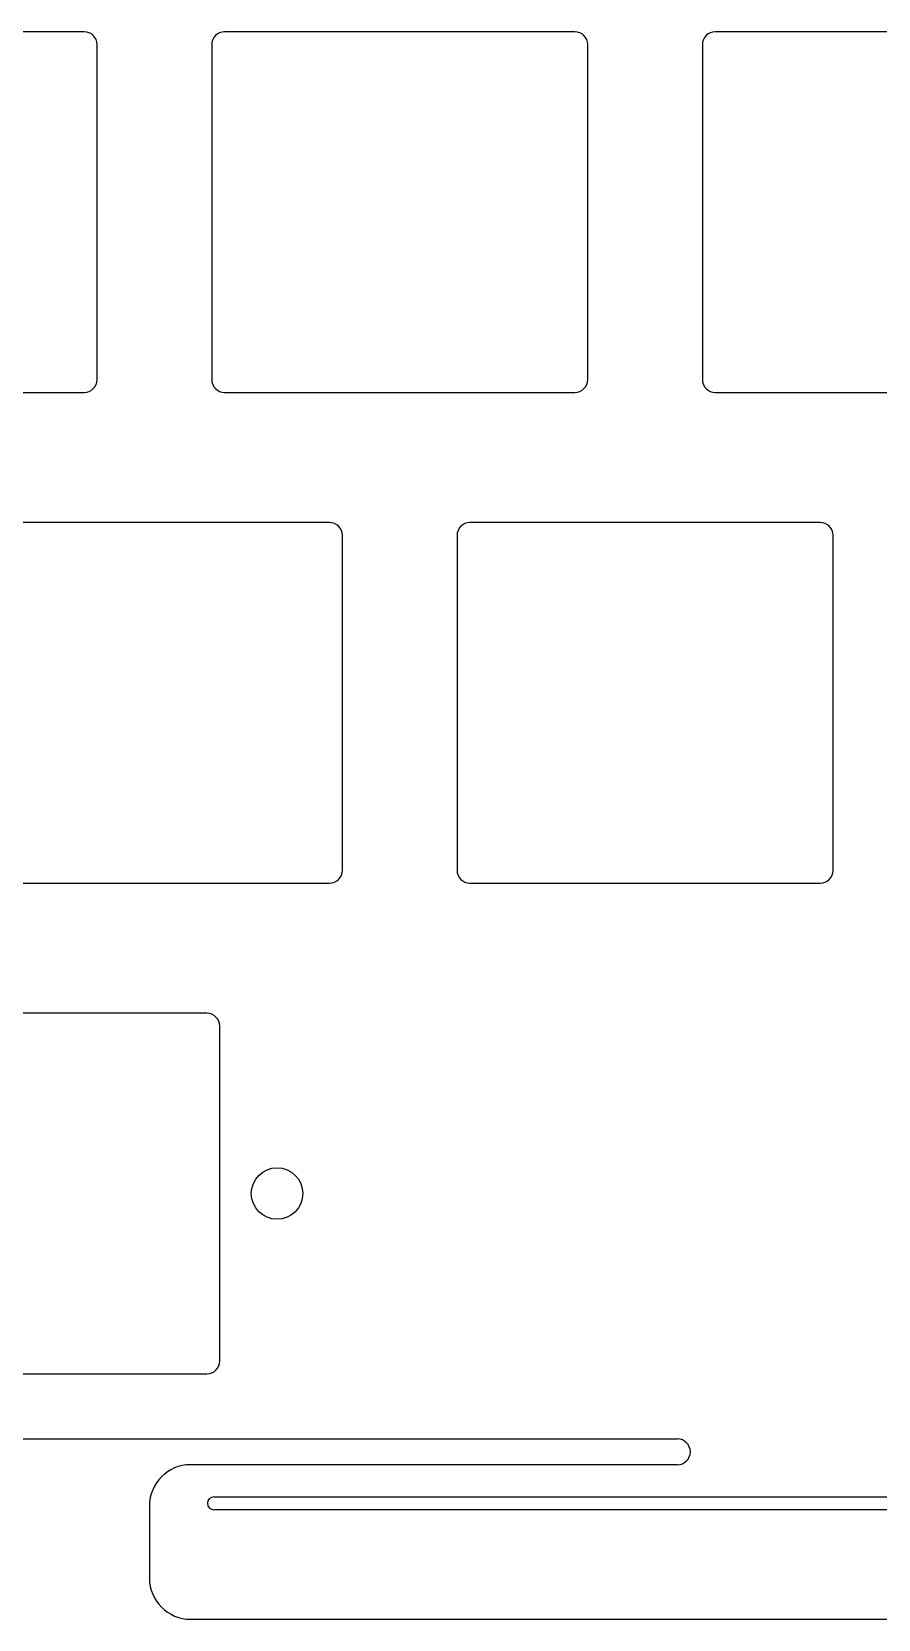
# Model space of a CAD drawing. Header units: millimetres. Extents: x -10 to 276, y -93 to 17.
# Drawn here: x 133.3 to 166.2, y -92.7 to -31.1 of the extents above; entities that cross this region are included whole.
import ezdxf

# ---------------------------------------------------------------- set-up
doc = ezdxf.new("R2010")
doc.units = ezdxf.units.MM
doc.layers.add('BLACK', color=7, linetype='CONTINUOUS')
doc.layers.add('Edge.Cuts', color=53, linetype='CONTINUOUS')

msp = doc.modelspace()

# ---------------------------------------------------------------- linework, layer by layer
at = {"layer": 'BLACK', "linetype": 'Continuous'}
for p, q in [((135.3875, -31.1), (121.7875, -31.1)), ((154.4375, -31.1), (140.8375, -31.1)), ((173.4875, -31.1), (159.8875, -31.1)), ((135.8875, -44.6), (135.8875, -31.6)), ((140.3375, -31.6), (140.3375, -44.6)), ((154.9375, -44.6), (154.9375, -31.6)), ((159.3875, -31.6), (159.3875, -44.6)), ((121.7875, -45.1), (135.3875, -45.1)), ((140.8375, -45.1), (154.4375, -45.1)), ((159.8875, -45.1), (173.4875, -45.1)), ((144.9125, -50.15), (131.3125, -50.15)), ((163.9625, -50.15), (150.3625, -50.15)), ((145.4125, -63.65), (145.4125, -50.65)), ((149.8625, -50.65), (149.8625, -63.65)), ((164.4625, -63.65), (164.4625, -50.65)), ((131.3125, -64.15), (144.9125, -64.15)), ((150.3625, -64.15), (163.9625, -64.15)), ((108.2799, -85.725), (158.4201, -85.725)), ((158.4201, -86.725), (139.512511, -86.725)), ((140.4201, -87.975), (185.4201, -87.975)), ((137.920082, -88.325), (137.920082, -91.125)), ((185.4201, -88.475), (140.4201, -88.475)), ((139.5201, -92.725), (186.320082, -92.725))]:
    msp.add_line(p, q, dxfattribs=at)
at = {"layer": 'BLACK'}
for centre, radius, start, end in [((135.3875, -31.6), 0.5, 0, 90), ((140.8375, -31.6), 0.5, 90, 180), ((154.4375, -31.6), 0.5, 0, 90), ((159.8875, -31.6), 0.5, 90, 180), ((135.3875, -44.6), 0.5, 270, 0), ((140.8375, -44.6), 0.5, 180, 270), ((154.4375, -44.6), 0.5, 270, 0), ((159.8875, -44.6), 0.5, 180, 270), ((144.9125, -50.65), 0.5, 0, 90), ((150.3625, -50.65), 0.5, 90, 180), ((163.9625, -50.65), 0.5, 0, 90), ((144.9125, -63.65), 0.5, 270, 0), ((150.3625, -63.65), 0.5, 180, 270), ((163.9625, -63.65), 0.5, 270, 0), ((158.4201, -86.225), 0.5, 270, 90), ((139.5201, -88.325), 1.600018, 90.27175901, 180), ((140.4201, -88.225), 0.25, 90, 270), ((139.5201, -91.125), 1.6, 180, 270)]:
    msp.add_arc(centre, radius, start, end, dxfattribs=at)
at = {"layer": 'Edge.Cuts', "linetype": 'CONTINUOUS'}
for p, q in [((140.15, -69.2), (126.55, -69.2)), ((140.65, -82.7), (140.65, -69.7)), ((126.55, -83.2), (140.15, -83.2))]:
    msp.add_line(p, q, dxfattribs=at)
at = {"layer": 'Edge.Cuts'}
msp.add_circle((142.875, -76.2), 1, dxfattribs=at)
for centre, radius, start, end in [((140.150022, -69.700041), 0.500041, 0.00469846, 90.00252081), ((140.150022, -82.700041), 0.499978, -90.00252122, 0.00469846)]:
    msp.add_arc(centre, radius, start, end, dxfattribs=at)

doc.saveas('drawing.dxf')
